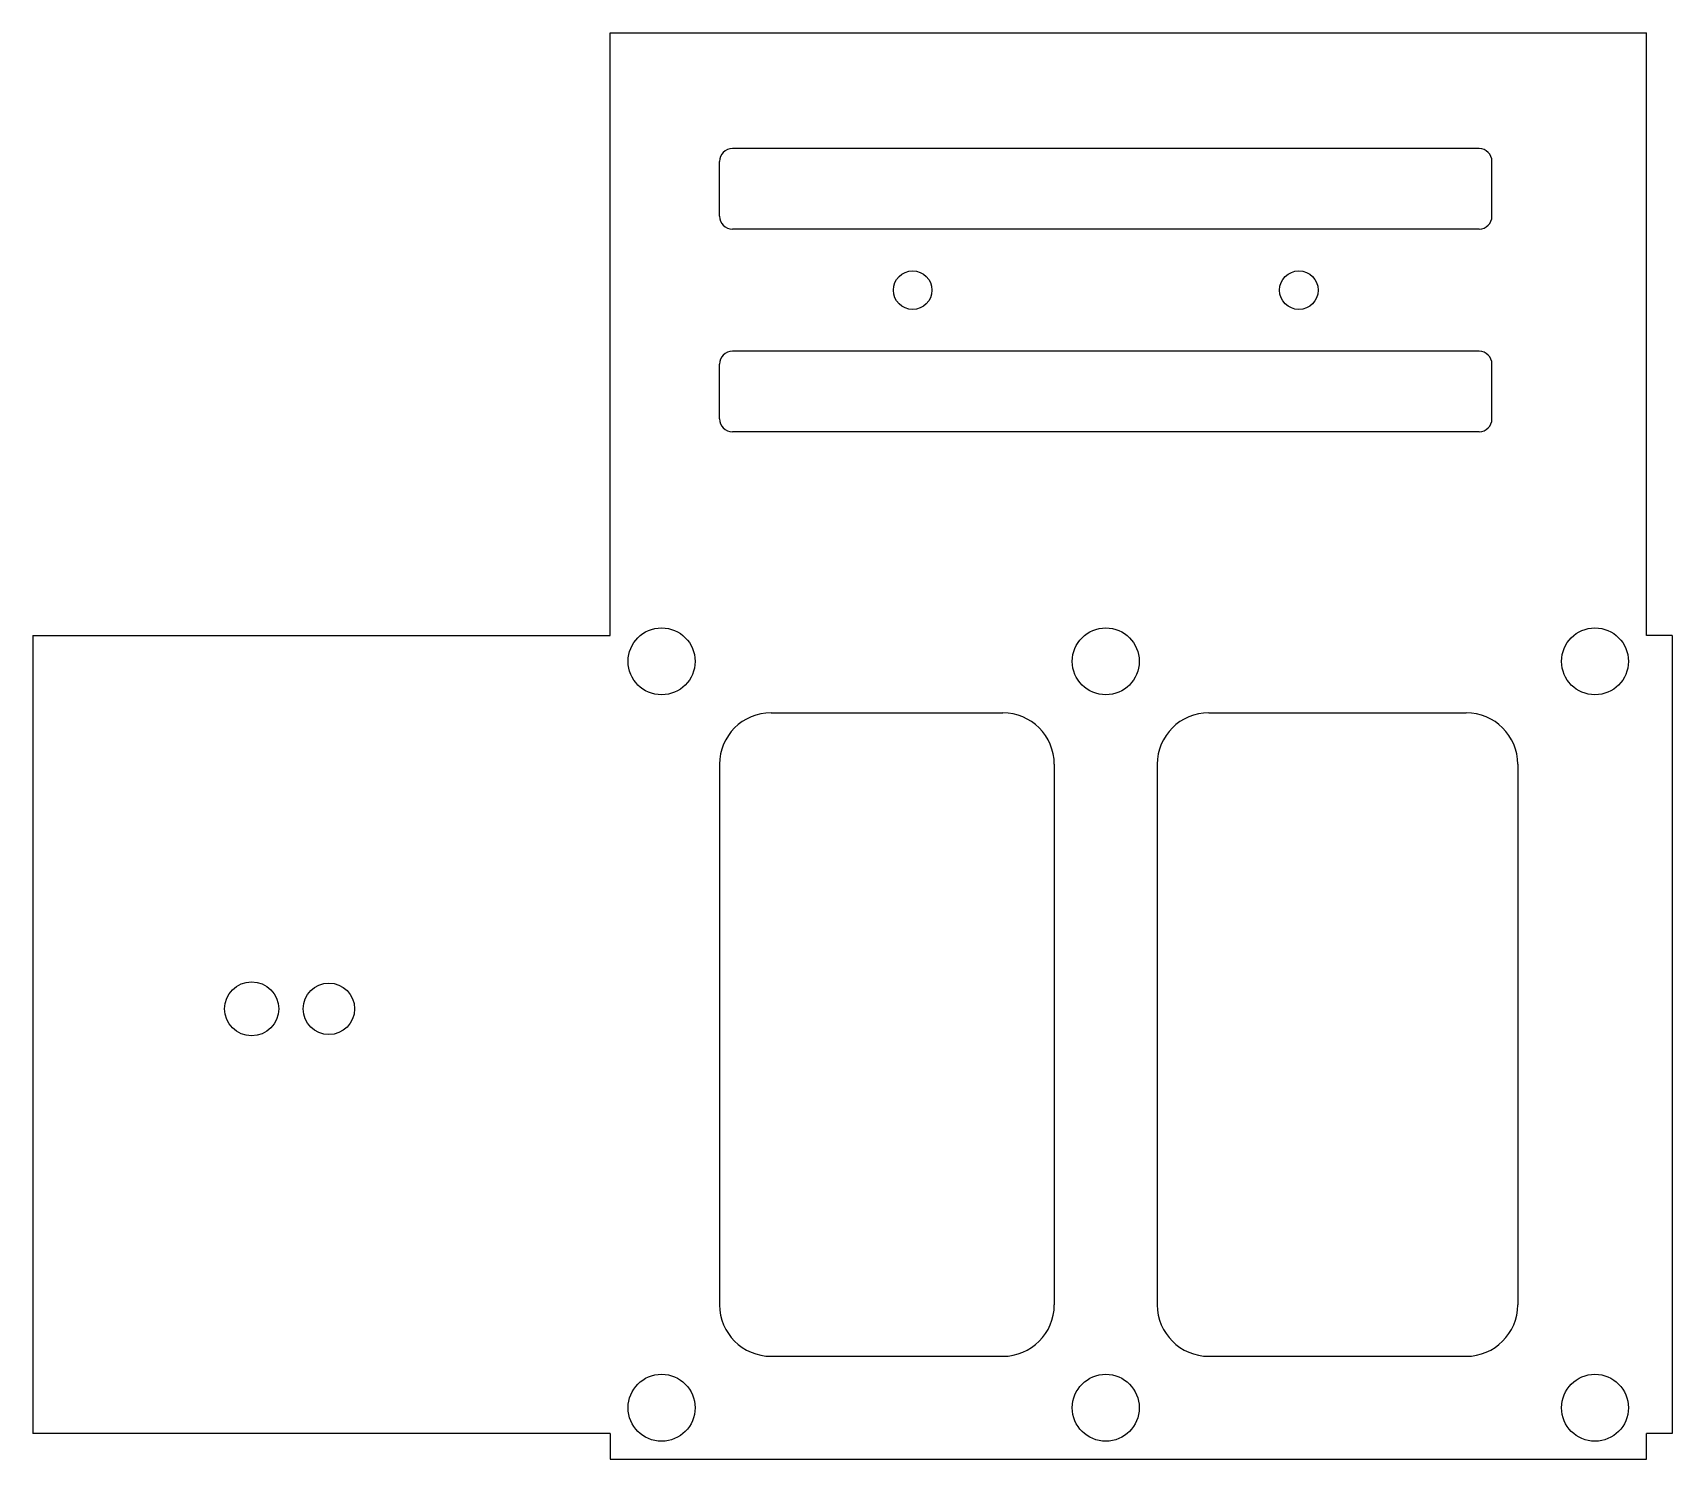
# Model space of a CAD drawing. Header units: millimetres. Extents: x -87 to 168, y -70 to 152.
import ezdxf

# ---------------------------------------------------------------- set-up
doc = ezdxf.new("R2010")
doc.units = ezdxf.units.MM

msp = doc.modelspace()

# ---------------------------------------------------------------- linework, layer by layer
for p, q in [((3, 58), (3, 151.69)), ((3, 151.69), (164, 151.69)), ((164, 58), (164, 151.69)), ((138, 133.69), (22, 133.69)), ((20, 123.19), (20, 131.69)), ((140, 123.19), (140, 131.69)), ((138, 121.19), (22, 121.19)), ((138, 102.19), (22, 102.19)), ((20, 91.69), (20, 100.19)), ((140, 91.69), (140, 100.19)), ((138, 89.69), (22, 89.69)), ((-86.69, 58), (-86.69, -66)), ((-86.69, 58), (3, 58)), ((168, 58), (164, 58)), ((168, 58), (168, -66)), ((28, 46), (64, 46)), ((96, 46), (136, 46)), ((20, 38), (20, -46)), ((72, 38), (72, -46)), ((88, 38), (88, -46)), ((144, 38), (144, -46)), ((28, -54), (64, -54)), ((96, -54), (136, -54)), ((3, -66), (-86.69, -66)), ((3, -66), (3, -70)), ((168, -66), (164, -66)), ((164, -70), (164, -66)), ((3, -70), (164, -70))]:
    msp.add_line(p, q)
for centre, radius in [((50, 111.69), 3), ((110, 111.69), 3), ((11, 54), 5.2), ((80, 54), 5.2), ((156, 54), 5.2), ((-52.69, 0), 4.2), ((-40.69, 0), 4), ((11, -62), 5.2), ((80, -62), 5.2), ((156, -62), 5.2)]:
    msp.add_circle(centre, radius)
for centre, radius, start, end in [((22, 131.69), 2, 90, 180), ((138, 131.69), 2, 360, 450), ((22, 123.19), 2, 180, 270), ((138, 123.19), 2, -90, 0), ((22, 100.19), 2, 90, 180), ((138, 100.19), 2, 360, 450), ((22, 91.69), 2, 180, 270), ((138, 91.69), 2, -90, 0), ((28, 38), 8, -270, -180), ((64, 38), 8, 0, 90), ((96, 38), 8, -270, -180), ((136, 38), 8, 0, 90), ((28, -46), 8, 180, 270), ((64, -46), 8, -90, 0), ((96, -46), 8, 180, 270), ((136, -46), 8, -90, 0)]:
    msp.add_arc(centre, radius, start, end)

doc.saveas('drawing.dxf')
